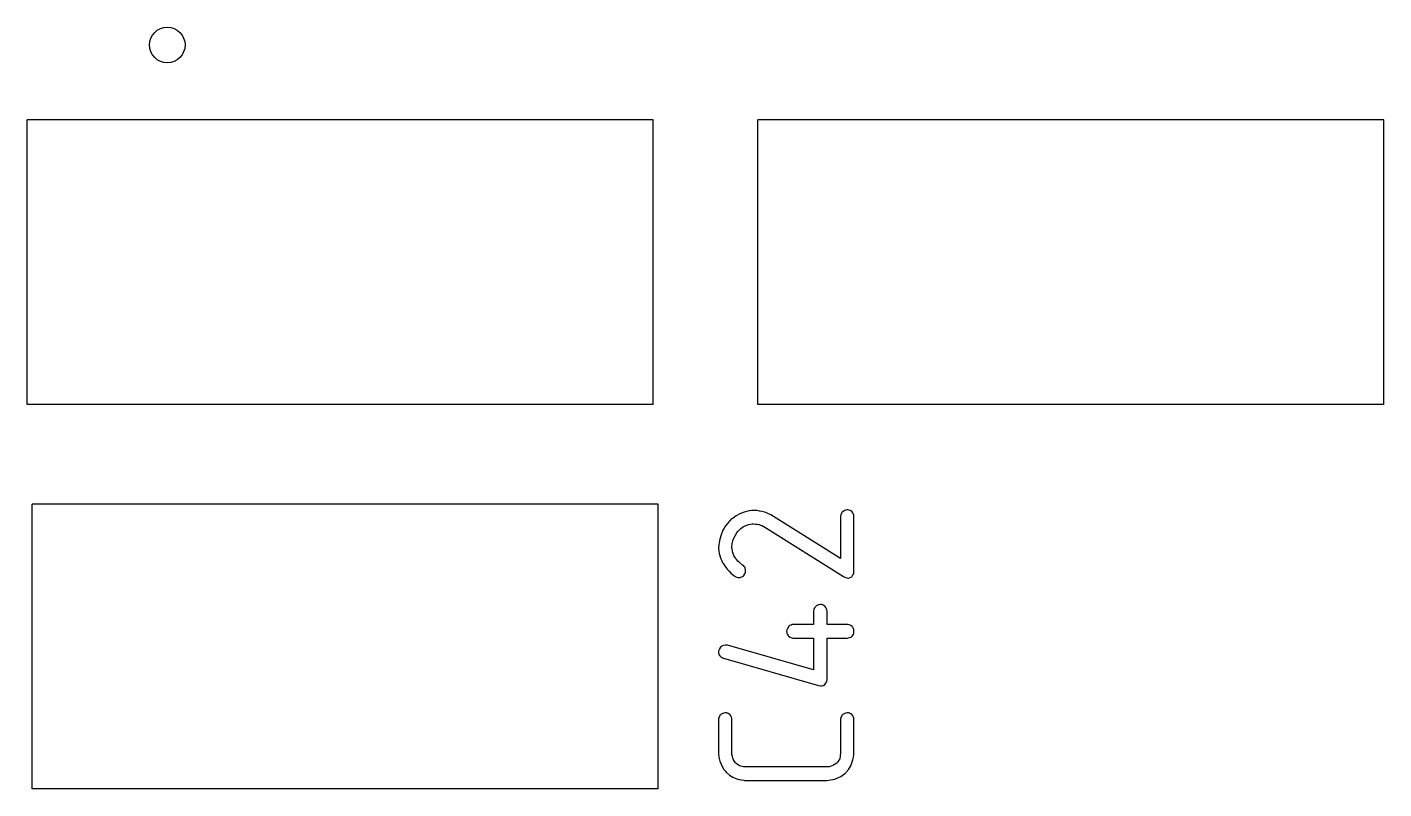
# Model space of a CAD drawing. Header units: inches. Extents: x 0 to 594, y -420 to 0.
# Drawn here: x 236.7 to 246.24, y -90.88 to -85.53 of the extents above; entities that cross this region are included whole.
import ezdxf

# ---------------------------------------------------------------- set-up
doc = ezdxf.new("R2010")
doc.units = ezdxf.units.IN
doc.header["$MEASUREMENT"] = 0

msp = doc.modelspace()

# ---------------------------------------------------------------- linework, layer by layer
at = {"color": 18, "true_color": 0x000000}
for p, q in [((241.1026, -86.1828), (236.7026, -86.1828)), ((236.7026, -88.1828), (236.7026, -86.1828)), ((241.1026, -88.1828), (241.1026, -86.1828)), ((241.8374, -88.1828), (241.8374, -86.1828)), ((246.2374, -86.1828), (241.8374, -86.1828)), ((246.2374, -88.1828), (246.2374, -86.1828)), ((241.1026, -88.1828), (236.7026, -88.1828)), ((246.2374, -88.1828), (241.8374, -88.1828)), ((241.1374, -88.8828), (236.7374, -88.8828)), ((236.7374, -90.8828), (236.7374, -88.8828)), ((241.1374, -90.8828), (241.1374, -88.8828)), ((241.7111, -88.951), (241.6857, -88.9651)), ((241.7421, -88.9397), (241.7111, -88.951)), ((241.7759, -88.9299), (241.7421, -88.9397)), ((241.7943, -88.9285), (241.7759, -88.9299)), ((241.8126, -88.927), (241.7943, -88.9285)), ((241.8154, -88.927), (241.8126, -88.927)), ((241.8224, -88.927), (241.8154, -88.927)), ((241.8337, -88.9285), (241.8224, -88.927)), ((241.8492, -88.9313), (241.8337, -88.9285)), ((241.8661, -88.9341), (241.8492, -88.9313)), ((241.8859, -88.9397), (241.8661, -88.9341)), ((241.907, -88.9482), (241.8859, -88.9397)), ((241.9296, -88.9581), (241.907, -88.9482)), ((242.4187, -89.2654), (241.9296, -88.9581)), ((242.4202, -88.9581), (242.4187, -88.9665)), ((242.4258, -88.9468), (242.4202, -88.9581)), ((242.4286, -88.9426), (242.4258, -88.9468)), ((242.4343, -88.9369), (242.4286, -88.9426)), ((242.4371, -88.9341), (242.4343, -88.9369)), ((242.4441, -88.9299), (242.4371, -88.9341)), ((242.454, -88.9256), (242.4441, -88.9299)), ((242.4667, -88.9228), (242.454, -88.9256)), ((242.4695, -88.9228), (242.4667, -88.9228)), ((242.4765, -88.9242), (242.4695, -88.9228)), ((242.4864, -88.9285), (242.4765, -88.9242)), ((242.4977, -88.9355), (242.4864, -88.9285)), ((242.5005, -88.9369), (242.4977, -88.9355)), ((242.5047, -88.944), (242.5005, -88.9369)), ((242.5104, -88.9538), (242.5047, -88.944)), ((242.5118, -88.9609), (242.5104, -88.9538)), ((241.6011, -89.0511), (241.5927, -89.0666)), ((241.611, -89.0356), (241.6011, -89.0511)), ((241.6237, -89.0201), (241.611, -89.0356)), ((241.6364, -89.0046), (241.6237, -89.0201)), ((241.6378, -89.0032), (241.6364, -89.0046)), ((241.6392, -89.0018), (241.6378, -89.0032)), ((241.6434, -88.9975), (241.6392, -89.0018)), ((241.6491, -88.9919), (241.6434, -88.9975)), ((241.6561, -88.9863), (241.6491, -88.9919)), ((241.6646, -88.9806), (241.6561, -88.9863)), ((241.6857, -88.9651), (241.6646, -88.9806)), ((241.7026, -89.0694), (241.7195, -89.0539)), ((241.7195, -89.0539), (241.7379, -89.0412)), ((241.7379, -89.0412), (241.7562, -89.0328)), ((241.7562, -89.0328), (241.7717, -89.0271)), ((241.7717, -89.0271), (241.7872, -89.0243)), ((241.7872, -89.0243), (241.7985, -89.0215)), ((241.7985, -89.0215), (241.8055, -89.0215)), ((241.8055, -89.0215), (241.8069, -89.0215)), ((241.8069, -89.0215), (241.8083, -89.0215)), ((241.8083, -89.0215), (241.821, -89.0229)), ((241.821, -89.0229), (241.8337, -89.0243)), ((241.8337, -89.0243), (241.8464, -89.0271)), ((241.8464, -89.0271), (241.8563, -89.03)), ((241.8563, -89.03), (241.8661, -89.0342)), ((241.8661, -89.0342), (241.8732, -89.037)), ((241.8732, -89.037), (241.8788, -89.0384)), ((241.8788, -89.0384), (241.8802, -89.0398)), ((241.8802, -89.0398), (242.4399, -89.3908)), ((242.4187, -88.9665), (242.4187, -89.2654)), ((242.5132, -88.9693), (242.5118, -88.9609)), ((242.5132, -89.3584), (242.5132, -88.9693)), ((241.5715, -89.1286), (241.5659, -89.154)), ((241.58, -89.099), (241.5715, -89.1286)), ((241.5927, -89.0666), (241.58, -89.099)), ((241.6575, -89.1611), (241.6603, -89.1498)), ((241.6603, -89.1498), (241.6617, -89.1413)), ((241.6617, -89.1413), (241.6646, -89.1329)), ((241.6646, -89.1329), (241.6674, -89.1272)), ((241.6674, -89.1272), (241.6688, -89.123)), ((241.6688, -89.1216), (241.6801, -89.1004)), ((241.6688, -89.123), (241.6688, -89.1216)), ((241.6801, -89.1004), (241.6899, -89.0849)), ((241.6899, -89.0849), (241.6956, -89.0779)), ((241.6956, -89.0779), (241.6984, -89.0737)), ((241.6984, -89.0737), (241.7012, -89.0708)), ((241.7012, -89.0708), (241.7026, -89.0694)), ((241.5631, -89.1752), (241.5617, -89.1822)), ((241.5617, -89.1822), (241.5617, -89.1935)), ((241.5617, -89.1822), (241.5617, -89.1822)), ((241.5617, -89.1935), (241.5631, -89.2118)), ((241.5645, -89.1653), (241.5631, -89.1752)), ((241.5631, -89.2118), (241.5659, -89.2301)), ((241.5659, -89.154), (241.5645, -89.1653)), ((241.5659, -89.2301), (241.5687, -89.2372)), ((241.5687, -89.2372), (241.5701, -89.2428)), ((241.5701, -89.2428), (241.5715, -89.2456)), ((241.5715, -89.2456), (241.5715, -89.247)), ((241.6561, -89.1864), (241.6575, -89.1611)), ((241.6561, -89.1921), (241.6561, -89.1864)), ((241.6575, -89.1991), (241.6561, -89.1921)), ((241.6589, -89.2076), (241.6575, -89.1991)), ((241.6603, -89.2189), (241.6589, -89.2076)), ((241.6646, -89.2301), (241.6603, -89.2189)), ((241.6688, -89.2428), (241.6646, -89.2301)), ((241.6758, -89.2555), (241.6688, -89.2428)), ((241.5715, -89.247), (241.5786, -89.2668)), ((241.5786, -89.2668), (241.587, -89.2851)), ((241.587, -89.2851), (241.5898, -89.2922)), ((241.5898, -89.2922), (241.5927, -89.2978)), ((241.5927, -89.2978), (241.5941, -89.3006)), ((241.5941, -89.3006), (241.5955, -89.302)), ((241.5955, -89.302), (241.6082, -89.3218)), ((241.6082, -89.3218), (241.6223, -89.3401)), ((241.6223, -89.3401), (241.6364, -89.3542)), ((241.6772, -89.2569), (241.6758, -89.2555)), ((241.6801, -89.2611), (241.6772, -89.2569)), ((241.6843, -89.2668), (241.6801, -89.2611)), ((241.6899, -89.2752), (241.6843, -89.2668)), ((241.6984, -89.2837), (241.6899, -89.2752)), ((241.7083, -89.2936), (241.6984, -89.2837)), ((241.7308, -89.3105), (241.7083, -89.2936)), ((241.7322, -89.3119), (241.7308, -89.3105)), ((241.7365, -89.3147), (241.7322, -89.3119)), ((241.7421, -89.3204), (241.7365, -89.3147)), ((241.7477, -89.3288), (241.7421, -89.3204)), ((241.752, -89.35), (241.7477, -89.3288)), ((241.6364, -89.3542), (241.6491, -89.3669)), ((241.6491, -89.3669), (241.6603, -89.3782)), ((241.6603, -89.3782), (241.6702, -89.3852)), ((241.6702, -89.3852), (241.6758, -89.3894)), ((241.6758, -89.3894), (241.6787, -89.3908)), ((241.6787, -89.3908), (241.6899, -89.3951)), ((241.6899, -89.3951), (241.6984, -89.3979)), ((241.6984, -89.3979), (241.704, -89.3993)), ((241.704, -89.3993), (241.7054, -89.3993)), ((241.7054, -89.3993), (241.7125, -89.3979)), ((241.7125, -89.3979), (241.7195, -89.3965)), ((241.7195, -89.3965), (241.7294, -89.3908)), ((241.7294, -89.3908), (241.7365, -89.3866)), ((241.7365, -89.3866), (241.7393, -89.3838)), ((241.7393, -89.3838), (241.7463, -89.3725)), ((241.7463, -89.3725), (241.7506, -89.3612)), ((241.7506, -89.3612), (241.752, -89.3528)), ((241.752, -89.3528), (241.752, -89.35)), ((242.4399, -89.3908), (242.454, -89.3979)), ((242.454, -89.3979), (242.4653, -89.4007)), ((242.4653, -89.4007), (242.4723, -89.4021)), ((242.4723, -89.4021), (242.4751, -89.4021)), ((242.4751, -89.4021), (242.4878, -89.3993)), ((242.4878, -89.3993), (242.4977, -89.3937)), ((242.4977, -89.3937), (242.5033, -89.3852)), ((242.5033, -89.3852), (242.509, -89.3753)), ((242.509, -89.3753), (242.5118, -89.3669)), ((242.5118, -89.3669), (242.5132, -89.3584)), ((242.2313, -89.6234), (242.2298, -89.6319)), ((242.2369, -89.6122), (242.2313, -89.6234)), ((242.2397, -89.6065), (242.2369, -89.6122)), ((242.2454, -89.6009), (242.2397, -89.6065)), ((242.2482, -89.5981), (242.2454, -89.6009)), ((242.2552, -89.5938), (242.2482, -89.5981)), ((242.2651, -89.5896), (242.2552, -89.5938)), ((242.2778, -89.5868), (242.2651, -89.5896)), ((242.2806, -89.5868), (242.2778, -89.5868)), ((242.2876, -89.5882), (242.2806, -89.5868)), ((242.2975, -89.5924), (242.2876, -89.5882)), ((242.3088, -89.5995), (242.2975, -89.5924)), ((242.3116, -89.6009), (242.3088, -89.5995)), ((242.3158, -89.6079), (242.3116, -89.6009)), ((242.3215, -89.6192), (242.3158, -89.6079)), ((242.3229, -89.6263), (242.3215, -89.6192)), ((242.3243, -89.6347), (242.3229, -89.6263)), ((242.2298, -89.6319), (242.2298, -89.7292)), ((242.3243, -89.7292), (242.3243, -89.6347)), ((242.0409, -89.7658), (242.0395, -89.7743)), ((242.0395, -89.7743), (242.0395, -89.7771)), ((242.0395, -89.7771), (242.0409, -89.7898)), ((242.0452, -89.756), (242.0409, -89.7658)), ((242.0409, -89.7898), (242.0452, -89.7997)), ((242.0522, -89.7447), (242.0452, -89.756)), ((242.0452, -89.7997), (242.0508, -89.8067)), ((242.0508, -89.8067), (242.0522, -89.8095)), ((242.0536, -89.7419), (242.0522, -89.7433)), ((242.0522, -89.7433), (242.0522, -89.7447)), ((242.0522, -89.8095), (242.0649, -89.818)), ((242.0607, -89.7362), (242.0536, -89.7419)), ((242.072, -89.732), (242.0607, -89.7362)), ((242.079, -89.7292), (242.072, -89.732)), ((242.0875, -89.7292), (242.079, -89.7292)), ((242.2298, -89.7292), (242.0875, -89.7292)), ((242.4667, -89.7292), (242.3243, -89.7292)), ((242.4681, -89.7292), (242.4667, -89.7292)), ((242.4709, -89.7292), (242.4681, -89.7292)), ((242.4794, -89.7306), (242.4709, -89.7292)), ((242.4906, -89.7348), (242.4794, -89.7306)), ((242.4822, -89.8208), (242.4935, -89.8166)), ((242.5019, -89.7433), (242.4906, -89.7348)), ((242.4935, -89.8166), (242.4991, -89.8123)), ((242.4991, -89.8123), (242.5019, -89.8095)), ((242.5033, -89.7461), (242.5019, -89.7433)), ((242.5019, -89.8095), (242.509, -89.7982)), ((242.5076, -89.7517), (242.5033, -89.7461)), ((242.5118, -89.763), (242.5076, -89.7517)), ((242.509, -89.7982), (242.5118, -89.7884)), ((242.5132, -89.7771), (242.5118, -89.763)), ((242.5118, -89.7884), (242.5132, -89.7799)), ((242.5132, -89.7799), (242.5132, -89.7771)), ((241.5631, -89.9096), (241.5617, -89.9181)), ((241.5673, -89.8983), (241.5631, -89.9096)), ((241.5757, -89.8871), (241.5673, -89.8983)), ((241.5786, -89.8842), (241.5757, -89.8871)), ((241.5842, -89.88), (241.5786, -89.8842)), ((241.5955, -89.8758), (241.5842, -89.88)), ((241.6096, -89.873), (241.5955, -89.8758)), ((241.6237, -89.8744), (241.6096, -89.873)), ((242.2298, -90.0478), (241.6237, -89.8744)), ((242.0649, -89.818), (242.0762, -89.8222)), ((242.0762, -89.8222), (242.0846, -89.8236)), ((242.0846, -89.8236), (242.0861, -89.8236)), ((242.0861, -89.8236), (242.0875, -89.8236)), ((242.0875, -89.8236), (242.2298, -89.8236)), ((242.2298, -89.8236), (242.2298, -90.0478)), ((242.3243, -90.1168), (242.3243, -89.8236)), ((242.3243, -89.8236), (242.4667, -89.8236)), ((242.4667, -89.8236), (242.4822, -89.8208)), ((241.5617, -89.9181), (241.5617, -89.9293)), ((241.5617, -89.9181), (241.5617, -89.9181)), ((241.5617, -89.9293), (241.5631, -89.935)), ((241.5631, -89.935), (241.5645, -89.9392)), ((241.5645, -89.9392), (241.5659, -89.9406)), ((241.5659, -89.9406), (241.5715, -89.9491)), ((241.5715, -89.9491), (241.58, -89.9575)), ((241.58, -89.9575), (241.5884, -89.9618)), ((241.5884, -89.9618), (241.5941, -89.9646)), ((241.5941, -89.9646), (241.5969, -89.966)), ((241.5969, -89.966), (242.2637, -90.1563)), ((242.2637, -90.1563), (242.275, -90.1591)), ((242.275, -90.1591), (242.2862, -90.1591)), ((242.2862, -90.1591), (242.2989, -90.1563)), ((242.2989, -90.1563), (242.3088, -90.1507)), ((242.3088, -90.1507), (242.3144, -90.1436)), ((242.3144, -90.1436), (242.3201, -90.1338)), ((242.3201, -90.1338), (242.3229, -90.1253)), ((242.3229, -90.1253), (242.3243, -90.1168)), ((241.5631, -90.3833), (241.5617, -90.3917)), ((241.5687, -90.372), (241.5631, -90.3833)), ((241.5715, -90.3678), (241.5687, -90.372)), ((241.5772, -90.3621), (241.5715, -90.3678)), ((241.58, -90.3593), (241.5772, -90.3621)), ((241.587, -90.3551), (241.58, -90.3593)), ((241.5969, -90.3508), (241.587, -90.3551)), ((241.6096, -90.348), (241.5969, -90.3508)), ((241.6124, -90.348), (241.6096, -90.348)), ((241.6194, -90.3494), (241.6124, -90.348)), ((241.6293, -90.3537), (241.6194, -90.3494)), ((241.6406, -90.3607), (241.6293, -90.3537)), ((241.6434, -90.3621), (241.6406, -90.3607)), ((241.6476, -90.3692), (241.6434, -90.3621)), ((241.6533, -90.3804), (241.6476, -90.3692)), ((241.6547, -90.3875), (241.6533, -90.3804)), ((241.6561, -90.396), (241.6547, -90.3875)), ((242.4202, -90.3833), (242.4187, -90.3917)), ((242.4258, -90.3734), (242.4202, -90.3833)), ((242.4286, -90.3678), (242.4258, -90.3734)), ((242.4343, -90.3621), (242.4286, -90.3678)), ((242.4371, -90.3593), (242.4343, -90.3621)), ((242.4441, -90.3551), (242.4371, -90.3593)), ((242.454, -90.3508), (242.4441, -90.3551)), ((242.4667, -90.348), (242.454, -90.3508)), ((242.4695, -90.348), (242.4667, -90.348)), ((242.4765, -90.3494), (242.4695, -90.348)), ((242.4864, -90.3537), (242.4765, -90.3494)), ((242.4977, -90.3607), (242.4864, -90.3537)), ((242.5005, -90.3621), (242.4977, -90.3607)), ((242.5047, -90.3692), (242.5005, -90.3621)), ((242.5104, -90.379), (242.5047, -90.3692)), ((242.5118, -90.3861), (242.5104, -90.379)), ((242.5132, -90.3945), (242.5118, -90.3861)), ((241.5617, -90.3917), (241.5617, -90.6328)), ((241.5617, -90.3917), (241.5617, -90.3917)), ((241.6561, -90.6412), (241.6561, -90.396)), ((242.4187, -90.3917), (242.4187, -90.6342)), ((242.5132, -90.6398), (242.5132, -90.3945)), ((241.5617, -90.6328), (241.5645, -90.661)), ((241.5645, -90.661), (241.5701, -90.6878)), ((241.6575, -90.6483), (241.6561, -90.6412)), ((241.6589, -90.6567), (241.6575, -90.6483)), ((241.6631, -90.668), (241.6589, -90.6567)), ((241.6674, -90.6793), (241.6631, -90.668)), ((242.4131, -90.6708), (242.4061, -90.6821)), ((242.4145, -90.668), (242.4131, -90.6694)), ((242.4131, -90.6694), (242.4131, -90.6708)), ((242.4159, -90.6582), (242.4145, -90.668)), ((242.4173, -90.6469), (242.4159, -90.6582)), ((242.4187, -90.6342), (242.4173, -90.6469)), ((242.5061, -90.6779), (242.5104, -90.6596)), ((242.5104, -90.6596), (242.5118, -90.6455)), ((242.5118, -90.6455), (242.5132, -90.6398)), ((241.5701, -90.6878), (241.58, -90.7103)), ((241.58, -90.7103), (241.5898, -90.7301)), ((241.5898, -90.7301), (241.5997, -90.747)), ((241.5997, -90.747), (241.6096, -90.7582)), ((241.6096, -90.7582), (241.6152, -90.7653)), ((241.6152, -90.7653), (241.618, -90.7681)), ((241.618, -90.7681), (241.6392, -90.7864)), ((241.6744, -90.6906), (241.6674, -90.6793)), ((241.6843, -90.7019), (241.6744, -90.6906)), ((241.6871, -90.7047), (241.6843, -90.7019)), ((241.6928, -90.7103), (241.6871, -90.7047)), ((241.7026, -90.7174), (241.6928, -90.7103)), ((241.7153, -90.723), (241.7026, -90.7174)), ((241.7167, -90.723), (241.7153, -90.723)), ((241.7181, -90.7244), (241.7167, -90.723)), ((241.7266, -90.7258), (241.7181, -90.7244)), ((241.7379, -90.7272), (241.7266, -90.7258)), ((241.752, -90.7286), (241.7379, -90.7272)), ((242.3243, -90.7286), (241.752, -90.7286)), ((242.3257, -90.7286), (242.3243, -90.7286)), ((242.3313, -90.7286), (242.3257, -90.7286)), ((242.3384, -90.7272), (242.3313, -90.7286)), ((242.3469, -90.7258), (242.3384, -90.7272)), ((242.3581, -90.7216), (242.3469, -90.7258)), ((242.3694, -90.7174), (242.3581, -90.7216)), ((242.3807, -90.7103), (242.3694, -90.7174)), ((242.392, -90.7019), (242.3807, -90.7103)), ((242.3934, -90.699), (242.392, -90.7019)), ((242.399, -90.692), (242.3934, -90.699)), ((242.4061, -90.6821), (242.399, -90.692)), ((242.4484, -90.7752), (242.4554, -90.7695)), ((242.4554, -90.7695), (242.4582, -90.7667)), ((242.4582, -90.7667), (242.4765, -90.7442)), ((242.4765, -90.7442), (242.4906, -90.7216)), ((242.4906, -90.7216), (242.4991, -90.699)), ((242.4991, -90.699), (242.5061, -90.6779)), ((241.6392, -90.7864), (241.6617, -90.8005)), ((241.6617, -90.8005), (241.6843, -90.809)), ((241.6843, -90.809), (241.7054, -90.816)), ((241.7054, -90.816), (241.7238, -90.8203)), ((241.7238, -90.8203), (241.7393, -90.8217)), ((241.7393, -90.8217), (241.7449, -90.8231)), ((241.7449, -90.8231), (241.7477, -90.8231)), ((241.7477, -90.8231), (241.7506, -90.8231)), ((241.7506, -90.8231), (241.752, -90.8231)), ((241.752, -90.8231), (242.3229, -90.8231)), ((242.3229, -90.8231), (242.3511, -90.8203)), ((242.3511, -90.8203), (242.3779, -90.8146)), ((242.3779, -90.8146), (242.4004, -90.8048)), ((242.4004, -90.8048), (242.4202, -90.7949)), ((242.4202, -90.7949), (242.4371, -90.785)), ((242.4371, -90.785), (242.4484, -90.7752)), ((241.1374, -90.8828), (236.7374, -90.8828))]:
    msp.add_line(p, q, dxfattribs=at)
msp.add_ellipse((237.6874, -85.6578), major_axis=(0, 0.125), ratio=1, dxfattribs=at)

doc.saveas('drawing.dxf')
